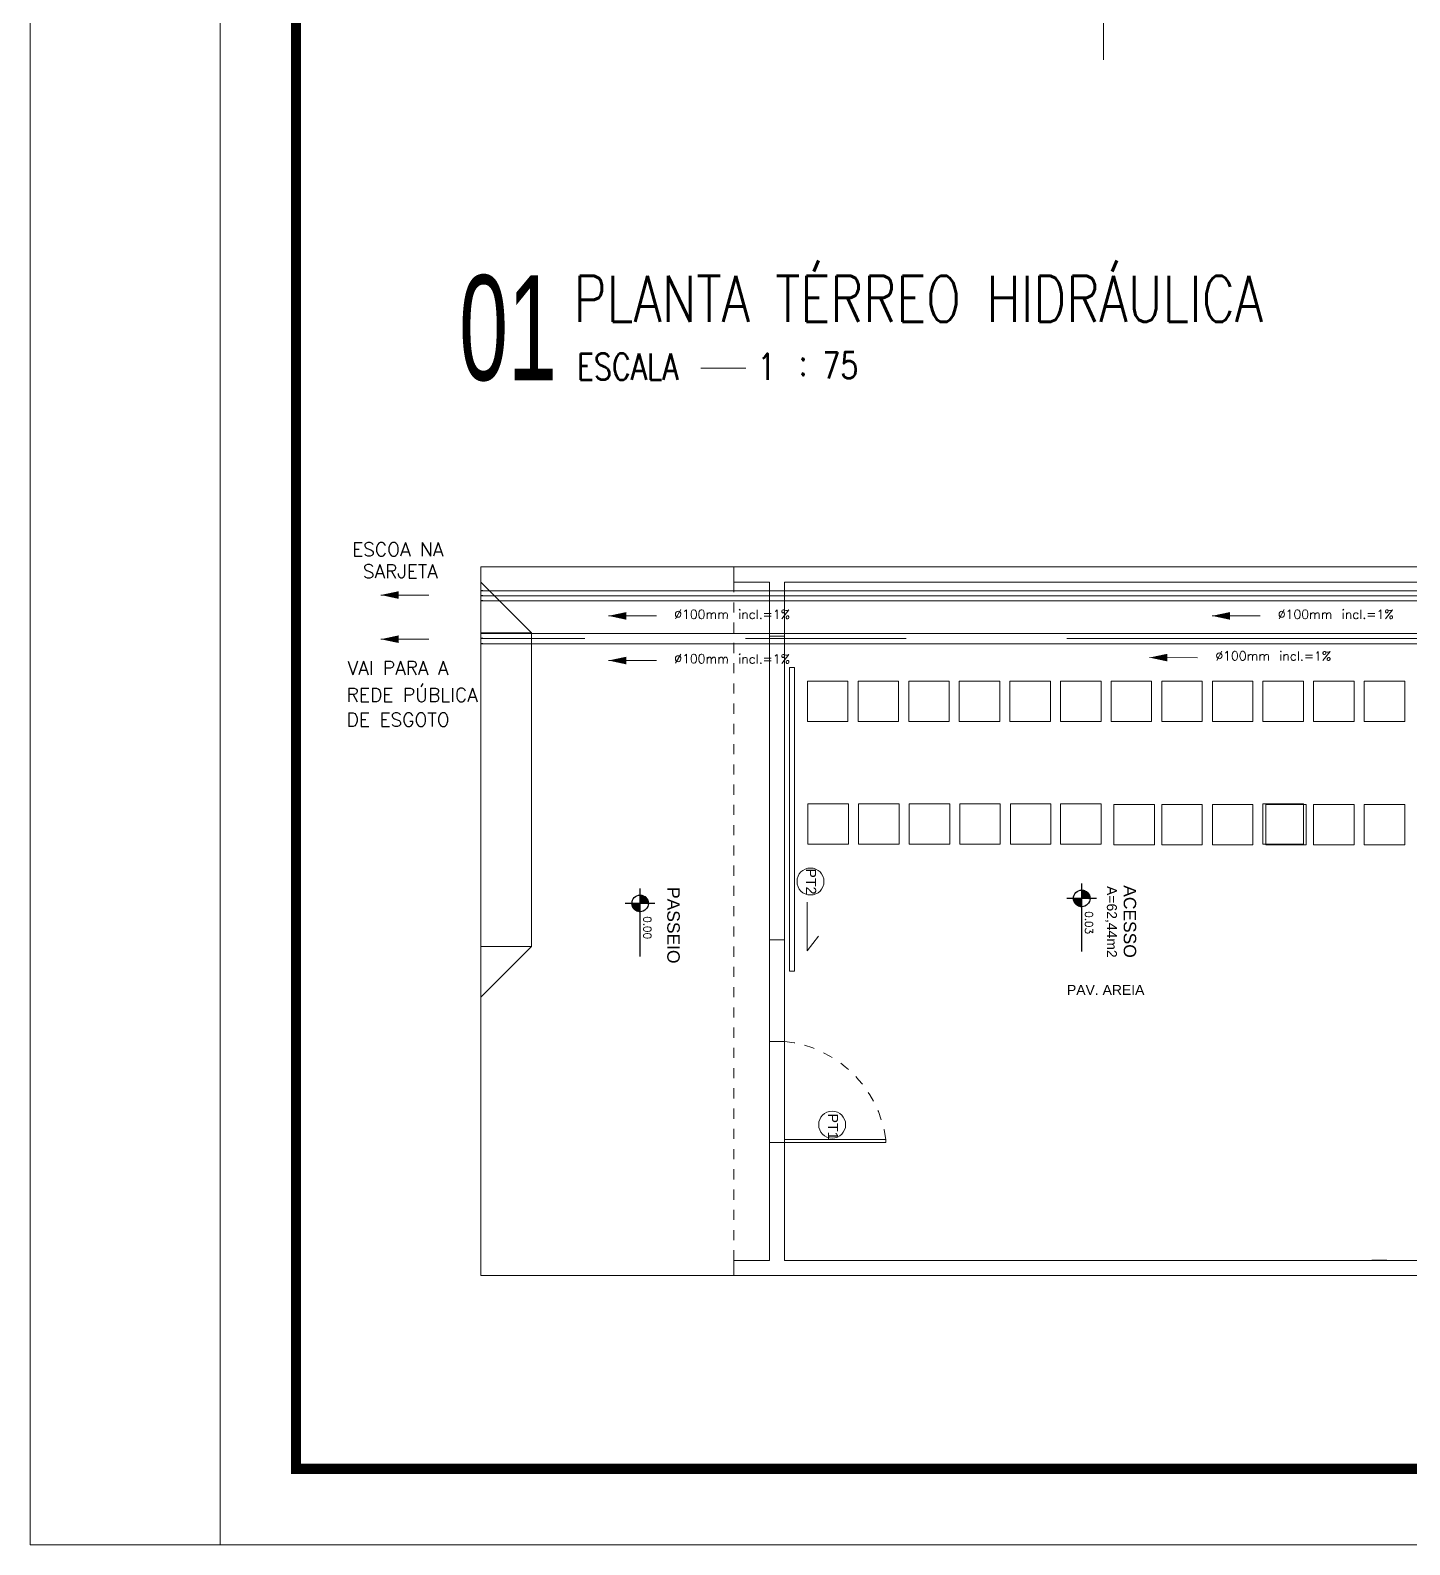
# Model space of a CAD drawing. Header units: millimetres. Extents: x 1345 to 2117, y 1214 to 1365.
# Drawn here: x 1930.17 to 1943.8, y 1251.49 to 1266.45 of the extents above; entities that cross this region are included whole.
import ezdxf
from ezdxf.enums import TextEntityAlignment as Align

# ---------------------------------------------------------------- set-up
doc = ezdxf.new("R2010")
doc.units = ezdxf.units.MM
doc.header["$LTSCALE"] = 0.5
doc.linetypes.add('CENTER2', pattern=[28.575, 19.05, -3.175, 3.175, -3.175])
doc.linetypes.add('HIDDEN2', pattern=[0.1875, 0.125, -0.0625])
for name, color, linetype in [('02', 2, 'Continuous'), ('08', 8, 'Continuous'), ('ARCO', 7, 'HIDDEN2'), ('CONEXAO_ESGOTO', 7, 'Continuous'), ('DIVERSOS', 4, 'Continuous'), ('ESQUADRIAS', 3, 'Continuous'), ('parede', 2, 'Continuous'), ('PISO', 8, 'Continuous'), ('TEXTO2', 3, 'Continuous'), ('TUBULAÇÃO_ESGOTO', 6, 'Continuous'), ('TUBULAÇÃO_HIDRÁULICA', 5, 'Continuous'), ('TXT_0', 7, 'Continuous')]:
    doc.layers.add(name, color=color, linetype=linetype)
for name, color, linetype, lineweight in [('E-TXT-G', 3, 'Continuous', 30), ('E-TXT-W', 7, 'Continuous', 15), ('E-TXT-Y', 2, 'Continuous', 40)]:
    doc.layers.add(name, color=color, linetype=linetype, lineweight=lineweight)
doc.styles.add('ADITIVOCAD', font='ROMANS.shx')
doc.styles.add('REG140', font='romans.shx', dxfattribs={"width": 0.8, "height": 0.35})
doc.styles.add('REG80', font='romans.shx', dxfattribs={"width": 0.8, "height": 0.1})
doc.styles.add('ROMANS', font='romans', dxfattribs={"height": 0.1})
doc.styles.add('SANSSERIF', font='sas_____.pfb', dxfattribs={"height": 1})
doc.styles.add('SANSSERIF2', font='sanssb__.ttf', dxfattribs={"width": 0.8})
doc.styles.get("Standard").update_dxf_attribs({"font": 'arial.ttf'})

# ---------------------------------------------------------------- blocks, each defined once
blk = doc.blocks.new('IND_DES')
at = {"layer": 'E-TXT-W'}
blk.add_line((0.0269, -0.2428), (0.1984, -0.2428), dxfattribs=at)
at = {"layer": 'E-TXT-G', "style": 'REG80', "width": 0.8}
for s, p in [('ESCALA', (-0.4463, -0.2864)), ('1', (0.2426, -0.2864)), (':', (0.3988, -0.2706))]:
    blk.add_text(s, height=0.1, dxfattribs=at).set_placement(p)
blk.add_attdef('ESCALA', (0.4897, -0.2812), '', height=0.1, dxfattribs=at)
at = {"layer": 'E-TXT-W', "style": 'SANSSERIF2', "width": 0.6}
blk.add_attdef('00', text='', height=0.4, dxfattribs=at).set_placement((-0.7083, -0.2881), align=Align.CENTER)
at = {"layer": 'E-TXT-Y', "style": 'REG140', "width": 0.8}
for tag, p in [('PROJETO', (-0.4563, 0.1829)), ('DESENHO', (-0.4582, -0.0658))]:
    blk.add_attdef(tag, p, '', height=0.175, dxfattribs=at)
blk = doc.blocks.new('Adc_nivelpl')
h = blk.add_hatch()
h.set_pattern_fill('_U', color=256, scale=0.005, angle=45, style=0, double=1)
h.set_pattern_definition([(45, (-5.8772514, -3.5161936), (-0.003535534, 0.003535534), []), (135, (-5.8772514, -3.5161936), (-0.003535534, -0.003535534), [])])
h.paths.add_polyline_path([(0.195, -0.087, 0.414214), (0.087, -0.195), (0.195, -0.195)])
h.paths.add_polyline_path([(0.195, -0.195), (0.195, -0.304, 0.414214), (0.304, -0.195)])
for p, q in [((0.195, 0), (0.195, -0.391)), ((0.896, -0.195), (0, -0.195))]:
    blk.add_line(p, q)
blk.add_circle((0.195, -0.195), 0.109)
at = {"flags": 8}
blk.add_attdef('NIVEL', (0.364, -0.15), '', height=0.1, dxfattribs=at)

msp = doc.modelspace()

# ---------------------------------------------------------------- linework, layer by layer
at = {"color": 6, "linetype": 'ByBlock'}
for p, q in [((1934.641, 1260.915), (1934.623, 1260.915)), ((1934.641, 1260.865), (1934.623, 1260.865)), ((1934.641, 1260.815), (1934.623, 1260.815)), ((1934.641, 1260.492), (1934.623, 1260.492)), ((1934.641, 1260.442), (1934.623, 1260.442)), ((1934.641, 1260.392), (1934.623, 1260.392))]:
    msp.add_line(p, q, dxfattribs=at)
at = {"color": 8, "linetype": 'ByBlock'}
msp.add_line((1943.573, 1254.3), (1943.423, 1254.3), dxfattribs=at)
at = {"layer": '02', "lineweight": 18}
msp.add_lwpolyline([(1932.046, 1251.492), (1993.246, 1251.492), (1993.246, 1296.042), (1932.046, 1296.042)], close=True, dxfattribs=at)
at = {"layer": '02', "lineweight": 18, "const_width": 0.1}
msp.add_lwpolyline([(1932.796, 1252.242), (1992.496, 1252.242), (1992.496, 1295.292), (1932.796, 1295.292)], close=True, dxfattribs=at)
at = {"layer": '02', "lineweight": 18}
msp.add_lwpolyline([(1932.046, 1251.492), (1930.171, 1251.492), (1930.171, 1270.992), (1932.046, 1272.867), (1932.796, 1272.867)], dxfattribs=at)
at = {"layer": '08', "linetype": 'HIDDEN2', "lineweight": 18, "ltscale": 0.2}
msp.add_line((1937.123, 1261), (1937.123, 1254.3), dxfattribs=at)
at = {"layer": '08', "lineweight": 18}
for p, q in [((1935.123, 1260.5), (1934.623, 1260.5)), ((1935.123, 1257.4), (1934.623, 1257.4))]:
    msp.add_line(p, q, dxfattribs=at)
at = {"layer": '08', "color": 8, "lineweight": 18}
for p, q in [((1937.473, 1257.417), (1937.473, 1260.467)), ((1937.623, 1260.467), (1937.623, 1257.417))]:
    msp.add_line(p, q, dxfattribs=at)
at = {"layer": '08', "lineweight": 18}
msp.add_lwpolyline([(1934.623, 1261), (1935.123, 1260.5), (1935.123, 1257.4), (1934.623, 1256.9)], dxfattribs=at)
for points in [[(1937.849, 1260.023), (1938.249, 1260.023), (1938.249, 1259.623), (1937.849, 1259.623)], [(1938.349, 1260.023), (1938.749, 1260.023), (1938.749, 1259.623), (1938.349, 1259.623)], [(1938.849, 1260.023), (1939.249, 1260.023), (1939.249, 1259.623), (1938.849, 1259.623)], [(1939.349, 1260.023), (1939.749, 1260.023), (1939.749, 1259.623), (1939.349, 1259.623)], [(1939.849, 1260.023), (1940.249, 1260.023), (1940.249, 1259.623), (1939.849, 1259.623)], [(1940.349, 1260.023), (1940.749, 1260.023), (1940.749, 1259.623), (1940.349, 1259.623)], [(1940.849, 1260.023), (1941.249, 1260.023), (1941.249, 1259.623), (1940.849, 1259.623)], [(1941.349, 1260.023), (1941.749, 1260.023), (1941.749, 1259.623), (1941.349, 1259.623)], [(1941.849, 1260.023), (1942.249, 1260.023), (1942.249, 1259.623), (1941.849, 1259.623)], [(1942.349, 1260.023), (1942.749, 1260.023), (1942.749, 1259.623), (1942.349, 1259.623)], [(1942.349, 1260.023), (1942.749, 1260.023), (1942.749, 1259.623), (1942.349, 1259.623)], [(1942.849, 1260.023), (1943.249, 1260.023), (1943.249, 1259.623), (1942.849, 1259.623)], [(1943.349, 1260.023), (1943.749, 1260.023), (1943.749, 1259.623), (1943.349, 1259.623)], [(1937.854, 1258.411), (1938.254, 1258.411), (1938.254, 1258.811), (1937.854, 1258.811)], [(1938.354, 1258.411), (1938.754, 1258.411), (1938.754, 1258.811), (1938.354, 1258.811)], [(1938.854, 1258.411), (1939.254, 1258.411), (1939.254, 1258.811), (1938.854, 1258.811)], [(1939.354, 1258.411), (1939.754, 1258.411), (1939.754, 1258.811), (1939.354, 1258.811)], [(1939.854, 1258.411), (1940.254, 1258.411), (1940.254, 1258.811), (1939.854, 1258.811)], [(1940.349, 1258.411), (1940.749, 1258.411), (1940.749, 1258.811), (1940.349, 1258.811)], [(1940.876, 1258.404), (1941.276, 1258.404), (1941.276, 1258.804), (1940.876, 1258.804)], [(1941.349, 1258.404), (1941.749, 1258.404), (1941.749, 1258.804), (1941.349, 1258.804)], [(1941.849, 1258.404), (1942.249, 1258.404), (1942.249, 1258.804), (1941.849, 1258.804)], [(1942.349, 1258.411), (1942.749, 1258.411), (1942.749, 1258.811), (1942.349, 1258.811)], [(1942.376, 1258.404), (1942.776, 1258.404), (1942.776, 1258.804), (1942.376, 1258.804)], [(1942.849, 1258.404), (1943.249, 1258.404), (1943.249, 1258.804), (1942.849, 1258.804)], [(1943.349, 1258.404), (1943.749, 1258.404), (1943.749, 1258.804), (1943.349, 1258.804)]]:
    msp.add_lwpolyline(points, close=True, dxfattribs=at)
at = {"layer": 'ARCO', "color": 8, "lineweight": 18}
msp.add_arc((1937.51, 1255.347), 1.122, 7.5018, 84.2431, dxfattribs=at)
at = {"layer": 'CONEXAO_ESGOTO', "lineweight": 18}
for p, q in [((1934.109, 1260.873), (1933.634, 1260.873)), ((1936.357, 1260.666), (1935.883, 1260.667)), ((1942.32, 1260.666), (1941.846, 1260.667)), ((1934.109, 1260.436), (1933.634, 1260.436)), ((1936.357, 1260.225), (1935.883, 1260.226)), ((1941.703, 1260.254), (1941.228, 1260.255))]:
    msp.add_line(p, q, dxfattribs=at)
for points in [[(1933.634, 1260.873), (1933.81, 1260.835), (1933.81, 1260.91)], [(1935.883, 1260.667), (1936.059, 1260.629), (1936.059, 1260.704)], [(1941.846, 1260.667), (1942.022, 1260.629), (1942.022, 1260.704)], [(1933.634, 1260.436), (1933.81, 1260.399), (1933.81, 1260.474)], [(1935.883, 1260.226), (1936.059, 1260.188), (1936.059, 1260.263)], [(1941.228, 1260.255), (1941.404, 1260.217), (1941.404, 1260.292)]]:
    msp.add_solid(points, dxfattribs=at)
at = {"layer": 'ESQUADRIAS', "color": 8, "lineweight": 18}
for p, q in [((1937.672, 1257.156), (1937.672, 1260.156)), ((1937.672, 1260.156), (1937.722, 1260.156)), ((1937.722, 1260.156), (1937.722, 1257.156)), ((1937.846, 1257.84), (1937.846, 1257.357)), ((1937.846, 1257.357), (1937.959, 1257.502)), ((1937.722, 1257.156), (1937.672, 1257.156))]:
    msp.add_line(p, q, dxfattribs=at)
for points in [[(1937.623, 1260.517), (1937.623, 1260.467), (1937.473, 1260.467), (1937.473, 1260.517)], [(1937.623, 1257.417), (1937.623, 1257.467), (1937.473, 1257.467), (1937.473, 1257.417)], [(1937.623, 1256.514), (1937.623, 1256.464), (1937.473, 1256.464), (1937.473, 1256.514)], [(1937.623, 1255.414), (1937.623, 1255.464), (1937.473, 1255.464), (1937.473, 1255.414)], [(1937.623, 1255.494), (1938.623, 1255.494), (1938.623, 1255.464), (1937.623, 1255.464), (1937.623, 1255.494)]]:
    msp.add_lwpolyline(points, dxfattribs=at)
at = {"layer": 'parede', "color": 8, "lineweight": 18}
for p, q in [((1937.123, 1261.15), (1962.123, 1261.15)), ((1937.123, 1261.15), (1937.123, 1261)), ((1937.123, 1261), (1937.473, 1261)), ((1937.473, 1260.467), (1937.473, 1261)), ((1937.623, 1261), (1955.073, 1261)), ((1937.623, 1260.467), (1937.623, 1261)), ((1937.473, 1256.114), (1937.473, 1257.417)), ((1937.623, 1256.114), (1937.623, 1257.417)), ((1937.473, 1254.3), (1937.473, 1255.414)), ((1937.623, 1254.3), (1937.623, 1255.414)), ((1937.473, 1254.3), (1937.123, 1254.3)), ((1937.123, 1254.3), (1937.123, 1254.15)), ((1943.423, 1254.3), (1937.623, 1254.3)), ((1944.273, 1254.3), (1943.573, 1254.3)), ((1962.123, 1254.15), (1937.123, 1254.15))]:
    msp.add_line(p, q, dxfattribs=at)
at = {"layer": 'PISO', "lineweight": 18}
for p, q in [((1934.623, 1254.15), (1934.623, 1261.15)), ((1937.123, 1261.15), (1934.623, 1261.15)), ((1937.123, 1254.15), (1934.623, 1254.15))]:
    msp.add_line(p, q, dxfattribs=at)
at = {"layer": 'PISO', "color": 8, "lineweight": 18}
for p, q in [((1937.473, 1256.514), (1937.473, 1255.414)), ((1937.623, 1256.528), (1937.623, 1255.414))]:
    msp.add_line(p, q, dxfattribs=at)
at = {"layer": 'PISO', "lineweight": 18}
for centre in [(1937.879, 1258.043), (1938.093, 1255.641)]:
    msp.add_circle(centre, 0.133, dxfattribs=at)
at = {"layer": 'TUBULAÇÃO_ESGOTO', "lineweight": 18}
for p, q in [((1951.223, 1260.915), (1934.641, 1260.915)), ((1934.641, 1260.865), (1951.223, 1260.865)), ((1951.223, 1260.815), (1934.641, 1260.815)), ((1934.641, 1260.492), (1949.937, 1260.492)), ((1934.641, 1260.392), (1949.937, 1260.392))]:
    msp.add_line(p, q, dxfattribs=at)
at = {"layer": 'TUBULAÇÃO_ESGOTO', "linetype": 'CENTER2', "lineweight": 18}
msp.add_line((1949.937, 1260.442), (1934.641, 1260.442), dxfattribs=at)
at = {"layer": 'TUBULAÇÃO_HIDRÁULICA', "lineweight": 18}
msp.add_line((1940.772, 1269.275), (1940.772, 1266.158), dxfattribs=at)

# ---------------------------------------------------------------- block references
at = {"lineweight": 18}
ref = msp.add_blockref('IND_DES', (1936.727, 1263.742), dxfattribs=dict(at, xscale=2.591993519999988, yscale=2.591993519999988, zscale=2.591993519999988))
ref.add_attrib('00', '01', dxfattribs={"layer": 'E-TXT-W', "height": 1.0368, "style": 'SANSSERIF', "width": 0.6}).set_placement((1934.891, 1262.995), align=Align.CENTER)
ref.add_attrib('DESENHO', 'PLANTA TÉRREO HIDRÁULICA', (1935.539, 1263.571), dxfattribs={"layer": 'E-TXT-Y', "height": 0.4536, "style": 'REG140', "width": 0.8})
ref.add_attrib('ESCALA', '75', (1937.996, 1263.013), dxfattribs={"layer": 'E-TXT-G', "height": 0.2592, "style": 'REG80', "width": 0.8})
at = {"layer": 'TXT_0', "lineweight": 18}
ref = msp.add_blockref('Adc_nivelpl', (1936.342, 1257.973), dxfattribs=dict(at, xscale=0.75, yscale=0.75, zscale=0.75, rotation=270))
ref.add_attrib('NIVEL', '0.00', (1936.23, 1257.7), dxfattribs={"height": 0.075, "rotation": 270, "style": 'ADITIVOCAD', "flags": 8})
ref = msp.add_blockref('Adc_nivelpl', (1940.705, 1258.022), dxfattribs=dict(at, xscale=0.75, yscale=0.75, zscale=0.75, rotation=270))
ref.add_attrib('NIVEL', '0.03', (1940.592, 1257.749), dxfattribs={"height": 0.075, "rotation": 270, "style": 'ADITIVOCAD', "flags": 8})

# ---------------------------------------------------------------- texts
at = {"lineweight": 18, "style": 'ROMANS'}
for s, p in [('ESCOA NA', (1933.35, 1261.256)), ('SARJETA', (1933.456, 1261.039)), ('VAI PARA A', (1933.307, 1260.085)), ('REDE PÚBLICA', (1933.296, 1259.819)), ('DE ESGOTO', (1933.296, 1259.574))]:
    msp.add_text(s, height=0.135, dxfattribs=at).set_placement(p)
at = {"layer": 'CONEXAO_ESGOTO', "lineweight": 18, "style": 'ROMANS'}
for p in [(1936.772, 1260.638), (1942.735, 1260.638), (1942.118, 1260.227), (1936.772, 1260.198)]:
    msp.add_text(' %%C100mm', height=0.09, rotation=359.9495, dxfattribs=at).set_placement(p, align=Align.CENTER)
for p in [(1937.164, 1260.638), (1943.127, 1260.638), (1942.51, 1260.226), (1937.164, 1260.197)]:
    msp.add_text('incl.=1%', height=0.09, rotation=359.9495, dxfattribs=at).set_placement(p)
at = {"layer": 'DIVERSOS', "lineweight": 18, "char_height": 0.1011, "width": 0.37308, "attachment_point": 1, "rotation": 270}
for s, insert in [('{\\C3;PT2}', (1937.935, 1258.173)), ('{\\C3;PT1}', (1938.152, 1255.752))]:
    msp.add_mtext(s, dxfattribs=dict(at, insert=insert))
at = {"layer": 'TEXTO2', "color": 8, "lineweight": 18, "style": 'SANSSERIF'}
for s, p in [('PASSEIO', (1936.464, 1257.988)), ('ACESSO', (1940.973, 1258.006))]:
    msp.add_text(s, height=0.1231, rotation=270, dxfattribs=at).set_placement(p)
at = {"layer": 'TXT_0', "lineweight": 18, "style": 'SANSSERIF'}
msp.add_text('A=62,44m2', height=0.0985, rotation=270, dxfattribs=at).set_placement((1940.807, 1257.998))
msp.add_text('PAV. AREIA', height=0.0985, dxfattribs=at).set_placement((1940.413, 1256.923))

doc.saveas('drawing.dxf')
